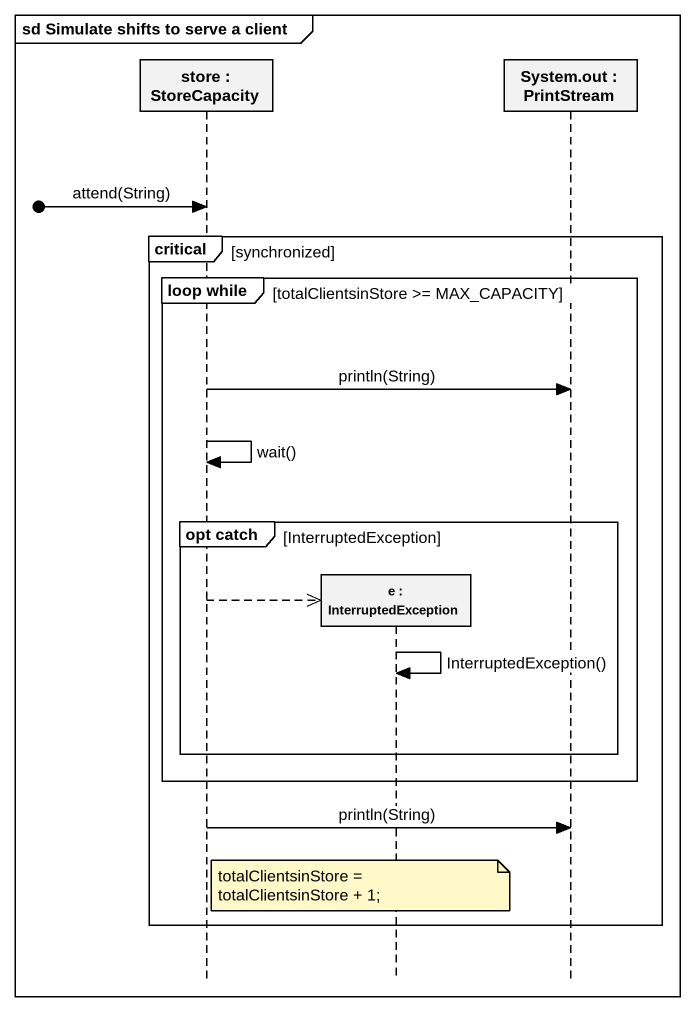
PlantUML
@startuml
mainframe sd Simulate shifts to serve a client
hide footbox
participant "store : StoreCapacity" as store
participant "e : InterruptedException" as e
participant "System.out : PrintStream" as System_out

[o-> store : attend(String)
critical synchronized
  group loop while [totalClientsinStore >= MAX_CAPACITY]
    store -> System_out : println(String)
    store -> store : wait()
    group opt catch [InterruptedException]
      store -->> e **
      e -> e : InterruptedException()
    end
  end
  store -> System_out : println(String)
  note over e : totalClientsinStore = totalClientsinStore + 1;
end
@enduml
